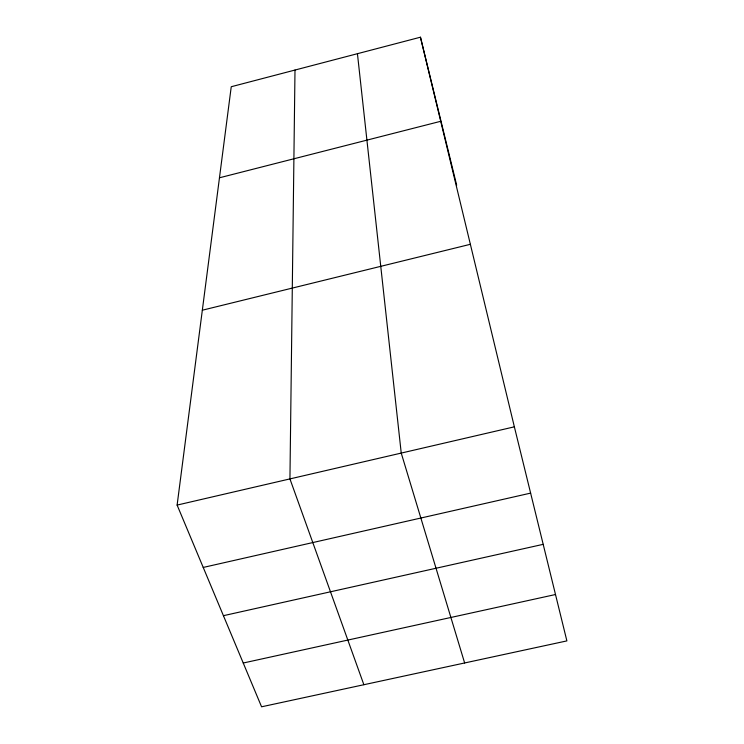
<?xml version="1.0" encoding="UTF-8"?>
<svg xmlns="http://www.w3.org/2000/svg" width="744" height="744" viewBox="0 0 744 744"><rect width="100%" height="100%" fill="white"/><g stroke="black" fill="none" stroke-linecap="round" stroke-linejoin="round"><path stroke-width="1.12" d="M294.996 70.038L289.937 478.913L363.872 684.722M420.453 37.2L514.364 426.833L566.881 640.9L261.572 706.8L177.119 505.083L231.245 86.732L420.453 37.2L456.667 185.21M219.461 177.788L440.727 121.291M202.331 310.211L470.375 244.302M177.119 505.083L514.364 426.833M203.224 567.439L530.63 493.114M223.423 615.688L543.194 544.338M243.242 663.016L555.508 594.521M464.637 662.969L401.239 453.087L357.436 53.698"/></g></svg>
